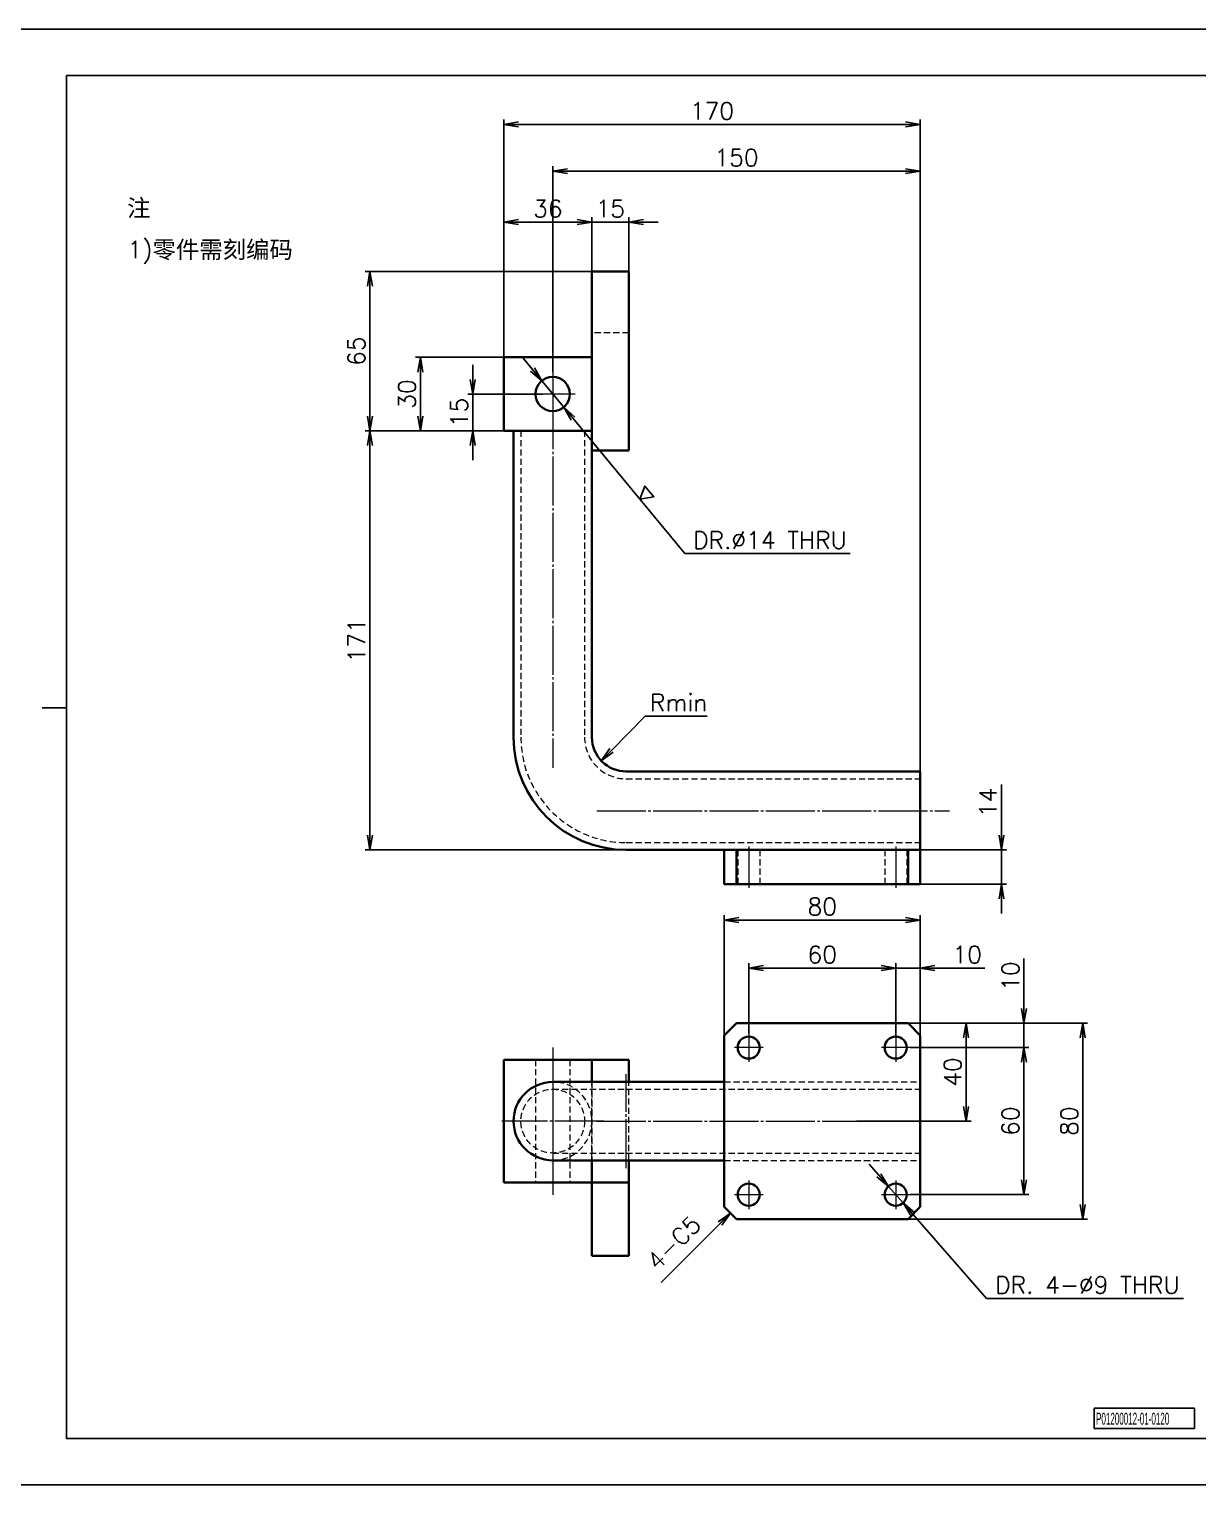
# Model space of a CAD drawing. Header units: millimetres. Extents: x -10155 to 20189, y -25550 to -22580.
# Drawn here: x 13106 to 13583, y -25548 to -24954 of the extents above; entities that cross this region are included whole.
import ezdxf
from ezdxf.enums import TextEntityAlignment as Align

# ---------------------------------------------------------------- set-up
doc = ezdxf.new("R2010")
doc.units = ezdxf.units.MM
doc.linetypes.add('CENTER-HOKUTO', pattern=[23, 20, -1, 1, -1])
doc.linetypes.add('HIDDEN-HOKUTO', pattern=[3.8, 2.5, -1.3])
doc.layers.add('AM_7', color=2, linetype='CENTER-HOKUTO', lineweight=30)
doc.layers.add('AM_HID', color=1, linetype='HIDDEN-HOKUTO', lineweight=25)
doc.layers.add('title_frame', color=7, linetype='Continuous')
doc.layers.add('word_dim', color=253, linetype='Continuous')
doc.styles.add('MX_NOTE_STANDARD', font='txt.shx', dxfattribs={"bigfont": 'bigfont.shx'})
doc.styles.get("Standard").update_dxf_attribs({"font": 'romans.shx', "bigfont": 'bigfont.shx'})
doc.dimstyles.new('HKT 1-2', dxfattribs={"dimscale": 2, "dimtxt": 3.5, "dimasz": 3, "dimexe": 1, "dimexo": 0, "dimgap": 1, "dimtad": 3, "dimdsep": 46, "dimtxsty": 'Standard', "dimblk1": 'OPEN', "dimblk2": 'OPEN', "dimsah": 1, "dimcen": 0, "dimclrd": 256, "dimclre": 256, "dimclrt": 3, "dimazin": 2, "dimtfac": 1, "dimtmove": 0, "dimatfit": 3, "dimldrblk": 'OPEN', "dimfxl": 0, "dimtolj": 1, "dimlwd": 25, "dimlwe": 25, "dimarcsym": 0})
doc.dimstyles.new('HKT 1-2$3', dxfattribs={"dimscale": 2, "dimtxt": 3.5, "dimasz": 3, "dimexe": 1, "dimexo": 0, "dimgap": 1, "dimtad": 3, "dimtoh": 1, "dimdsep": 46, "dimtxsty": 'Standard', "dimblk1": 'OPEN', "dimblk2": 'OPEN', "dimsah": 1, "dimcen": 0, "dimclrd": 256, "dimclre": 256, "dimclrt": 3, "dimazin": 2, "dimtfac": 1, "dimtmove": 0, "dimatfit": 3, "dimldrblk": 'OPEN', "dimfxl": 0, "dimtolj": 1, "dimlwd": 25, "dimlwe": 25, "dimarcsym": 0})
doc.dimstyles.new('HKT 1-2$4', dxfattribs={"dimscale": 2, "dimtxt": 3.5, "dimasz": 3, "dimexe": 1, "dimexo": 0, "dimgap": 1, "dimtad": 3, "dimtoh": 1, "dimdsep": 46, "dimtxsty": 'Standard', "dimblk1": 'OPEN', "dimblk2": 'OPEN', "dimsah": 1, "dimcen": 0, "dimclrd": 256, "dimclre": 256, "dimclrt": 3, "dimazin": 2, "dimtfac": 1, "dimtmove": 0, "dimatfit": 3, "dimldrblk": 'OPEN', "dimfxl": 0, "dimtolj": 1, "dimlwd": 25, "dimlwe": 25, "dimarcsym": 0})

# ---------------------------------------------------------------- blocks, each defined once
blk = doc.blocks.new('_Open')
at = {"color": 0, "lineweight": -2}
for p, q in [((-1, 0.167), (0, 0)), ((-1, -0.167), (0, 0)), ((0, 0), (-1, 0))]:
    blk.add_line(p, q, dxfattribs=at)
blk = doc.blocks.new('*D614')
at = {"layer": 'DEFPOINTS', "color": 0, "ltscale": 2}
for p in [(13469.49, -25288.6), (13502.66, -25288.6), (13469.49, -25302.6)]:
    blk.add_point(p, dxfattribs=at)
at = {"layer": 'word_dim', "lineweight": 25, "ltscale": 2}
for p, q in [((13502.66, -25282.6), (13502.66, -25261.93)), ((13469.49, -25288.6), (13504.66, -25288.6)), ((13502.66, -25302.6), (13502.66, -25288.6)), ((13469.49, -25302.6), (13504.66, -25302.6)), ((13502.66, -25308.6), (13502.66, -25314.6))]:
    blk.add_line(p, q, dxfattribs=at)
at = {"layer": 'word_dim', "lineweight": 25, "ltscale": 2, "xscale": 6, "yscale": 6, "zscale": 6}
for p, rotation in [((13502.66, -25288.6), 270), ((13502.66, -25302.6), 90)]:
    blk.add_blockref('_Open', p, dxfattribs=dict(at, rotation=rotation))
at = {"layer": 'word_dim', "color": 3, "ltscale": 2, "insert": (13497.16, -25269.26), "char_height": 7, "attachment_point": 5, "rotation": 90}
blk.add_mtext('\\A1;14', dxfattribs=at)
blk = doc.blocks.new('*D615')
at = {"layer": 'DEFPOINTS', "color": 0, "ltscale": 2}
for p in [(13319.49, -25011.64), (13319.49, -25093.5), (13469.49, -25256.6)]:
    blk.add_point(p, dxfattribs=at)
at = {"layer": 'word_dim', "lineweight": 25, "ltscale": 2}
for p, q in [((13319.49, -25093.5), (13319.49, -25009.64)), ((13463.49, -25011.64), (13325.49, -25011.64)), ((13469.49, -25256.6), (13469.49, -25009.64))]:
    blk.add_line(p, q, dxfattribs=at)
at = {"layer": 'word_dim', "lineweight": 25, "ltscale": 2, "xscale": 6, "yscale": 6, "zscale": 6, "rotation": 180}
blk.add_blockref('_Open', (13319.49, -25011.64), dxfattribs=at)
at = {"layer": 'word_dim', "lineweight": 25, "ltscale": 2, "xscale": 6, "yscale": 6, "zscale": 6}
blk.add_blockref('_Open', (13469.49, -25011.64), dxfattribs=at)
at = {"layer": 'word_dim', "color": 3, "ltscale": 2, "insert": (13394.49, -25006.14), "char_height": 7, "attachment_point": 5}
blk.add_mtext('\\A1;150', dxfattribs=at)
blk = doc.blocks.new('*D616')
at = {"layer": 'DEFPOINTS', "color": 0, "ltscale": 2}
for p in [(13469.49, -24992.57), (13299.49, -25087.6), (13469.49, -25288.6)]:
    blk.add_point(p, dxfattribs=at)
at = {"layer": 'word_dim', "lineweight": 25, "ltscale": 2}
for p, q in [((13299.49, -25087.6), (13299.49, -24990.57)), ((13305.49, -24992.57), (13463.49, -24992.57)), ((13469.49, -25288.6), (13469.49, -24990.57))]:
    blk.add_line(p, q, dxfattribs=at)
at = {"layer": 'word_dim', "lineweight": 25, "ltscale": 2, "xscale": 6, "yscale": 6, "zscale": 6, "rotation": 180}
blk.add_blockref('_Open', (13299.49, -24992.57), dxfattribs=at)
at = {"layer": 'word_dim', "lineweight": 25, "ltscale": 2, "xscale": 6, "yscale": 6, "zscale": 6}
blk.add_blockref('_Open', (13469.49, -24992.57), dxfattribs=at)
at = {"layer": 'word_dim', "color": 3, "ltscale": 2, "insert": (13384.49, -24987.07), "char_height": 7, "attachment_point": 5}
blk.add_mtext('\\A1;170', dxfattribs=at)
blk = doc.blocks.new('*D617')
at = {"layer": 'DEFPOINTS', "color": 0, "ltscale": 2}
for p in [(13335.49, -25032.43), (13335.49, -25052.6), (13299.49, -25087.6)]:
    blk.add_point(p, dxfattribs=at)
at = {"layer": 'word_dim', "lineweight": 25, "ltscale": 2}
for p, q in [((13299.49, -25087.6), (13299.49, -25030.43)), ((13335.49, -25052.6), (13335.49, -25030.43)), ((13305.49, -25032.43), (13329.49, -25032.43))]:
    blk.add_line(p, q, dxfattribs=at)
at = {"layer": 'word_dim', "lineweight": 25, "ltscale": 2, "xscale": 6, "yscale": 6, "zscale": 6, "rotation": 180}
blk.add_blockref('_Open', (13299.49, -25032.43), dxfattribs=at)
at = {"layer": 'word_dim', "lineweight": 25, "ltscale": 2, "xscale": 6, "yscale": 6, "zscale": 6}
blk.add_blockref('_Open', (13335.49, -25032.43), dxfattribs=at)
at = {"layer": 'word_dim', "color": 3, "ltscale": 2, "insert": (13317.49, -25026.93), "char_height": 7, "attachment_point": 5}
blk.add_mtext('\\A1;36', dxfattribs=at)
blk = doc.blocks.new('*D618')
at = {"layer": 'DEFPOINTS', "color": 0, "ltscale": 2}
for p in [(13350.49, -25032.43), (13335.49, -25052.6), (13350.49, -25052.6)]:
    blk.add_point(p, dxfattribs=at)
at = {"layer": 'word_dim', "lineweight": 25, "ltscale": 2}
for p, q in [((13335.49, -25052.6), (13335.49, -25030.43)), ((13350.49, -25052.6), (13350.49, -25030.43)), ((13329.49, -25032.43), (13323.49, -25032.43)), ((13335.49, -25032.43), (13350.49, -25032.43)), ((13356.49, -25032.43), (13362.49, -25032.43))]:
    blk.add_line(p, q, dxfattribs=at)
at = {"layer": 'word_dim', "lineweight": 25, "ltscale": 2, "xscale": 6, "yscale": 6, "zscale": 6}
blk.add_blockref('_Open', (13335.49, -25032.43), dxfattribs=at)
at = {"layer": 'word_dim', "lineweight": 25, "ltscale": 2, "xscale": 6, "yscale": 6, "zscale": 6, "rotation": 180}
blk.add_blockref('_Open', (13350.49, -25032.43), dxfattribs=at)
at = {"layer": 'word_dim', "color": 3, "ltscale": 2, "insert": (13342.99, -25026.93), "char_height": 7, "attachment_point": 5}
blk.add_mtext('\\A1;15', dxfattribs=at)
blk = doc.blocks.new('*D619')
at = {"layer": 'DEFPOINTS', "color": 0, "ltscale": 2}
for p in [(13335.49, -25052.6), (13244.89, -25117.6), (13304.49, -25117.6)]:
    blk.add_point(p, dxfattribs=at)
at = {"layer": 'word_dim', "lineweight": 25, "ltscale": 2}
for p, q in [((13335.49, -25052.6), (13242.89, -25052.6)), ((13244.89, -25058.6), (13244.89, -25111.6)), ((13304.49, -25117.6), (13242.89, -25117.6))]:
    blk.add_line(p, q, dxfattribs=at)
at = {"layer": 'word_dim', "lineweight": 25, "ltscale": 2, "xscale": 6, "yscale": 6, "zscale": 6}
for p, rotation in [((13244.89, -25052.6), 90), ((13244.89, -25117.6), 270)]:
    blk.add_blockref('_Open', p, dxfattribs=dict(at, rotation=rotation))
at = {"layer": 'word_dim', "color": 3, "ltscale": 2, "insert": (13239.39, -25085.1), "char_height": 7, "attachment_point": 5, "rotation": 90}
blk.add_mtext('\\A1;65', dxfattribs=at)
blk = doc.blocks.new('*D620')
at = {"layer": 'DEFPOINTS', "color": 0, "ltscale": 2}
for p in [(13315.39, -25102.6), (13286.81, -25117.6), (13304.49, -25117.6)]:
    blk.add_point(p, dxfattribs=at)
at = {"layer": 'word_dim', "lineweight": 25, "ltscale": 2}
for p, q in [((13286.81, -25096.6), (13286.81, -25090.6)), ((13315.39, -25102.6), (13284.81, -25102.6)), ((13286.81, -25102.6), (13286.81, -25117.6)), ((13304.49, -25117.6), (13284.81, -25117.6)), ((13286.81, -25123.6), (13286.81, -25129.6))]:
    blk.add_line(p, q, dxfattribs=at)
at = {"layer": 'word_dim', "lineweight": 25, "ltscale": 2, "xscale": 6, "yscale": 6, "zscale": 6}
for p, rotation in [((13286.81, -25102.6), 270), ((13286.81, -25117.6), 90)]:
    blk.add_blockref('_Open', p, dxfattribs=dict(at, rotation=rotation))
at = {"layer": 'word_dim', "color": 3, "ltscale": 2, "insert": (13281.31, -25110.1), "char_height": 7, "attachment_point": 5, "rotation": 90}
blk.add_mtext('\\A1;15', dxfattribs=at)
blk = doc.blocks.new('*D621')
at = {"layer": 'DEFPOINTS', "color": 0, "ltscale": 2}
for p in [(13304.49, -25087.6), (13265.48, -25117.6), (13304.49, -25117.6)]:
    blk.add_point(p, dxfattribs=at)
at = {"layer": 'word_dim', "lineweight": 25, "ltscale": 2}
for p, q in [((13304.49, -25087.6), (13263.48, -25087.6)), ((13265.48, -25093.6), (13265.48, -25111.6)), ((13304.49, -25117.6), (13263.48, -25117.6))]:
    blk.add_line(p, q, dxfattribs=at)
at = {"layer": 'word_dim', "lineweight": 25, "ltscale": 2, "xscale": 6, "yscale": 6, "zscale": 6}
for p, rotation in [((13265.48, -25087.6), 90), ((13265.48, -25117.6), 270)]:
    blk.add_blockref('_Open', p, dxfattribs=dict(at, rotation=rotation))
at = {"layer": 'word_dim', "color": 3, "ltscale": 2, "insert": (13259.98, -25102.6), "char_height": 7, "attachment_point": 5, "rotation": 90}
blk.add_mtext('\\A1;30', dxfattribs=at)
blk = doc.blocks.new('*D622')
at = {"layer": 'DEFPOINTS', "color": 0, "ltscale": 2}
for p in [(13244.89, -25117.6), (13304.49, -25117.6), (13344.49, -25288.6)]:
    blk.add_point(p, dxfattribs=at)
at = {"layer": 'word_dim', "lineweight": 25, "ltscale": 2}
for p, q in [((13304.49, -25117.6), (13242.89, -25117.6)), ((13244.89, -25282.6), (13244.89, -25123.6)), ((13344.49, -25288.6), (13242.89, -25288.6))]:
    blk.add_line(p, q, dxfattribs=at)
at = {"layer": 'word_dim', "lineweight": 25, "ltscale": 2, "xscale": 6, "yscale": 6, "zscale": 6}
for p, rotation in [((13244.89, -25117.6), 90), ((13244.89, -25288.6), 270)]:
    blk.add_blockref('_Open', p, dxfattribs=dict(at, rotation=rotation))
at = {"layer": 'word_dim', "color": 3, "ltscale": 2, "insert": (13239.39, -25203.1), "char_height": 7, "attachment_point": 5, "rotation": 90}
blk.add_mtext('\\A1;171', dxfattribs=at)
blk = doc.blocks.new('*D623')
at = {"layer": 'DEFPOINTS', "color": 0, "ltscale": 2}
for p in [(13315.03, -25097.21), (13323.95, -25107.99)]:
    blk.add_point(p, dxfattribs=at)
at = {"layer": 'word_dim', "lineweight": 25, "ltscale": 2}
for p, q in [((13311.2, -25092.58), (13307.37, -25087.96)), ((13315.03, -25097.21), (13323.95, -25107.99)), ((13373.39, -25167.69), (13327.78, -25112.61)), ((13440.93, -25167.69), (13373.39, -25167.69))]:
    blk.add_line(p, q, dxfattribs=at)
at = {"layer": 'word_dim', "lineweight": 25, "ltscale": 2, "xscale": 6, "yscale": 6, "zscale": 6}
for p, rotation in [((13315.03, -25097.21), 309.6285558874571), ((13323.95, -25107.99), 129.6285558874571)]:
    blk.add_blockref('_Open', p, dxfattribs=dict(at, rotation=rotation))
at = {"layer": 'word_dim', "color": 3, "ltscale": 2, "insert": (13408.16, -25162.19), "char_height": 7, "attachment_point": 5}
blk.add_mtext('\\A1;{\\Fromans,bigfont|c134;DR.}∅14{\\Fromans,bigfont|c134; THRU}', dxfattribs=at)
blk = doc.blocks.new('*D624')
at = {"layer": 'DEFPOINTS', "color": 0, "ltscale": 2}
for p in [(13342.04, -25249.39), (13339.23, -25252.24)]:
    blk.add_point(p, dxfattribs=at)
at = {"layer": 'word_dim', "lineweight": 25, "ltscale": 2}
for p, q in [((13357.22, -25234.01), (13343.45, -25247.97)), ((13382.56, -25234.01), (13357.22, -25234.01))]:
    blk.add_line(p, q, dxfattribs=at)
at = {"layer": 'word_dim', "lineweight": 25, "ltscale": 2, "xscale": 6, "yscale": 6, "zscale": 6, "rotation": 225.3665463565834}
blk.add_blockref('_Open', (13339.23, -25252.24), dxfattribs=at)
at = {"layer": 'word_dim', "color": 3, "ltscale": 2, "insert": (13370.89, -25228.51), "char_height": 7, "attachment_point": 5}
blk.add_mtext('\\A1;{\\Fromans,bigfont|c134;Rmin}', dxfattribs=at)
blk = doc.blocks.new('*D625')
at = {"layer": 'DEFPOINTS', "color": 0, "ltscale": 2}
for p in [(13459.49, -25336.8), (13459.49, -25364.76), (13469.49, -25364.26)]:
    blk.add_point(p, dxfattribs=at)
at = {"layer": 'word_dim', "lineweight": 25, "ltscale": 2}
for p, q in [((13453.49, -25336.8), (13447.49, -25336.8)), ((13459.49, -25364.76), (13459.49, -25334.8)), ((13459.49, -25336.8), (13469.49, -25336.8)), ((13469.49, -25364.26), (13469.49, -25334.8)), ((13475.49, -25336.8), (13495.82, -25336.8))]:
    blk.add_line(p, q, dxfattribs=at)
at = {"layer": 'word_dim', "lineweight": 25, "ltscale": 2, "xscale": 6, "yscale": 6, "zscale": 6}
blk.add_blockref('_Open', (13459.49, -25336.8), dxfattribs=at)
at = {"layer": 'word_dim', "lineweight": 25, "ltscale": 2, "xscale": 6, "yscale": 6, "zscale": 6, "rotation": 180}
blk.add_blockref('_Open', (13469.49, -25336.8), dxfattribs=at)
at = {"layer": 'word_dim', "color": 3, "ltscale": 2, "insert": (13488.66, -25331.3), "char_height": 7, "attachment_point": 5}
blk.add_mtext('\\A1;10', dxfattribs=at)
blk = doc.blocks.new('*D626')
at = {"layer": 'DEFPOINTS', "color": 0, "ltscale": 2}
for p in [(13399.49, -25336.8), (13399.49, -25363.41), (13459.49, -25364.76)]:
    blk.add_point(p, dxfattribs=at)
at = {"layer": 'word_dim', "lineweight": 25, "ltscale": 2}
for p, q in [((13399.49, -25363.41), (13399.49, -25334.8)), ((13453.49, -25336.8), (13405.49, -25336.8)), ((13459.49, -25364.76), (13459.49, -25334.8))]:
    blk.add_line(p, q, dxfattribs=at)
at = {"layer": 'word_dim', "lineweight": 25, "ltscale": 2, "xscale": 6, "yscale": 6, "zscale": 6, "rotation": 180}
blk.add_blockref('_Open', (13399.49, -25336.8), dxfattribs=at)
at = {"layer": 'word_dim', "lineweight": 25, "ltscale": 2, "xscale": 6, "yscale": 6, "zscale": 6}
blk.add_blockref('_Open', (13459.49, -25336.8), dxfattribs=at)
at = {"layer": 'word_dim', "color": 3, "ltscale": 2, "insert": (13429.49, -25331.3), "char_height": 7, "attachment_point": 5}
blk.add_mtext('\\A1;60', dxfattribs=at)
blk = doc.blocks.new('*D627')
at = {"layer": 'DEFPOINTS', "color": 0, "ltscale": 2}
for p in [(13464.49, -25359.26), (13511.82, -25359.26), (13465.34, -25369.26)]:
    blk.add_point(p, dxfattribs=at)
at = {"layer": 'word_dim', "lineweight": 25, "ltscale": 2}
for p, q in [((13511.82, -25353.26), (13511.82, -25332.93)), ((13464.49, -25359.26), (13513.82, -25359.26)), ((13511.82, -25369.26), (13511.82, -25359.26)), ((13465.34, -25369.26), (13513.82, -25369.26)), ((13511.82, -25375.26), (13511.82, -25381.26))]:
    blk.add_line(p, q, dxfattribs=at)
at = {"layer": 'word_dim', "lineweight": 25, "ltscale": 2, "xscale": 6, "yscale": 6, "zscale": 6}
for p, rotation in [((13511.82, -25359.26), 270), ((13511.82, -25369.26), 90)]:
    blk.add_blockref('_Open', p, dxfattribs=dict(at, rotation=rotation))
at = {"layer": 'word_dim', "color": 3, "ltscale": 2, "insert": (13506.32, -25340.1), "char_height": 7, "attachment_point": 5, "rotation": 90}
blk.add_mtext('\\A1;10', dxfattribs=at)
blk = doc.blocks.new('*D628')
at = {"layer": 'DEFPOINTS', "color": 0, "ltscale": 2}
for p in [(13465.34, -25369.26), (13465.34, -25429.26), (13511.82, -25429.26)]:
    blk.add_point(p, dxfattribs=at)
at = {"layer": 'word_dim', "lineweight": 25, "ltscale": 2}
for p, q in [((13465.34, -25369.26), (13513.82, -25369.26)), ((13511.82, -25375.26), (13511.82, -25423.26)), ((13465.34, -25429.26), (13513.82, -25429.26))]:
    blk.add_line(p, q, dxfattribs=at)
at = {"layer": 'word_dim', "lineweight": 25, "ltscale": 2, "xscale": 6, "yscale": 6, "zscale": 6}
for p, rotation in [((13511.82, -25369.26), 90), ((13511.82, -25429.26), 270)]:
    blk.add_blockref('_Open', p, dxfattribs=dict(at, rotation=rotation))
at = {"layer": 'word_dim', "color": 3, "ltscale": 2, "insert": (13506.32, -25399.26), "char_height": 7, "attachment_point": 5, "rotation": 90}
blk.add_mtext('\\A1;60', dxfattribs=at)
blk = doc.blocks.new('*D629')
at = {"layer": 'DEFPOINTS', "color": 0, "ltscale": 2}
for p in [(13464.49, -25359.26), (13535.82, -25359.26), (13464.49, -25439.26)]:
    blk.add_point(p, dxfattribs=at)
at = {"layer": 'word_dim', "lineweight": 25, "ltscale": 2}
for p, q in [((13464.49, -25359.26), (13537.82, -25359.26)), ((13535.82, -25433.26), (13535.82, -25365.26)), ((13464.49, -25439.26), (13537.82, -25439.26))]:
    blk.add_line(p, q, dxfattribs=at)
at = {"layer": 'word_dim', "lineweight": 25, "ltscale": 2, "xscale": 6, "yscale": 6, "zscale": 6}
for p, rotation in [((13535.82, -25359.26), 90), ((13535.82, -25439.26), 270)]:
    blk.add_blockref('_Open', p, dxfattribs=dict(at, rotation=rotation))
at = {"layer": 'word_dim', "color": 3, "ltscale": 2, "insert": (13530.32, -25399.26), "char_height": 7, "attachment_point": 5, "rotation": 90}
blk.add_mtext('\\A1;80', dxfattribs=at)
blk = doc.blocks.new('*D630')
at = {"layer": 'DEFPOINTS', "color": 0, "ltscale": 2}
for p in [(13389.49, -25317.21), (13389.49, -25364.26), (13469.49, -25364.26)]:
    blk.add_point(p, dxfattribs=at)
at = {"layer": 'word_dim', "lineweight": 25, "ltscale": 2}
for p, q in [((13389.49, -25364.26), (13389.49, -25315.21)), ((13469.49, -25364.26), (13469.49, -25315.21)), ((13463.49, -25317.21), (13395.49, -25317.21))]:
    blk.add_line(p, q, dxfattribs=at)
at = {"layer": 'word_dim', "lineweight": 25, "ltscale": 2, "xscale": 6, "yscale": 6, "zscale": 6, "rotation": 180}
blk.add_blockref('_Open', (13389.49, -25317.21), dxfattribs=at)
at = {"layer": 'word_dim', "lineweight": 25, "ltscale": 2, "xscale": 6, "yscale": 6, "zscale": 6}
blk.add_blockref('_Open', (13469.49, -25317.21), dxfattribs=at)
at = {"layer": 'word_dim', "color": 3, "ltscale": 2, "insert": (13429.49, -25311.71), "char_height": 7, "attachment_point": 5}
blk.add_mtext('\\A1;80', dxfattribs=at)
blk = doc.blocks.new('*D631')
at = {"layer": 'DEFPOINTS', "color": 0, "ltscale": 2}
for p in [(13464.49, -25359.26), (13488.21, -25359.26), (13443.49, -25399.26)]:
    blk.add_point(p, dxfattribs=at)
at = {"layer": 'word_dim', "lineweight": 25, "ltscale": 2}
for p, q in [((13464.49, -25359.26), (13490.21, -25359.26)), ((13488.21, -25393.26), (13488.21, -25365.26)), ((13443.49, -25399.26), (13490.21, -25399.26))]:
    blk.add_line(p, q, dxfattribs=at)
at = {"layer": 'word_dim', "lineweight": 25, "ltscale": 2, "xscale": 6, "yscale": 6, "zscale": 6}
for p, rotation in [((13488.21, -25359.26), 90), ((13488.21, -25399.26), 270)]:
    blk.add_blockref('_Open', p, dxfattribs=dict(at, rotation=rotation))
at = {"layer": 'word_dim', "color": 3, "ltscale": 2, "insert": (13482.71, -25379.26), "char_height": 7, "attachment_point": 5, "rotation": 90}
blk.add_mtext('\\A1;40', dxfattribs=at)
blk = doc.blocks.new('*D632')
at = {"layer": 'DEFPOINTS', "color": 0}
for p in [(13456.53, -25425.88), (13462.45, -25432.65)]:
    blk.add_point(p, dxfattribs=at)
at = {"layer": 'word_dim', "lineweight": 25}
for p, q in [((13452.58, -25421.36), (13448.63, -25416.84)), ((13456.53, -25425.88), (13462.45, -25432.65)), ((13496.51, -25471.63), (13466.4, -25437.17)), ((13576.91, -25471.63), (13496.51, -25471.63))]:
    blk.add_line(p, q, dxfattribs=at)
at = {"layer": 'word_dim', "lineweight": 25, "xscale": 6, "yscale": 6, "zscale": 6}
for p, rotation in [((13456.53, -25425.88), 311.1500829247224), ((13462.45, -25432.65), 131.1500829247224)]:
    blk.add_blockref('_Open', p, dxfattribs=dict(at, rotation=rotation))
at = {"layer": 'word_dim', "color": 3, "insert": (13537.71, -25466.13), "char_height": 7, "attachment_point": 5}
blk.add_mtext('\\A1;DR. {\\Fromans,bigfont|c134;4}-{\\Fromans,bigfont|c134;∅9} THRU ', dxfattribs=at)

msp = doc.modelspace()

# ---------------------------------------------------------------- linework, layer by layer
at = {"color": 7, "lineweight": 35}
for p, q in [((13335.489, -25125.597), (13335.489, -25052.597)), ((13350.489, -25125.597), (13350.489, -25052.597)), ((13299.489, -25087.597), (13299.489, -25117.597)), ((13299.489, -25087.597), (13335.489, -25087.597)), ((13335.489, -25117.597), (13335.489, -25087.597)), ((13335.489, -25117.597), (13299.489, -25117.597)), ((13303.489, -25117.597), (13303.489, -25242.597)), ((13335.489, -25125.597), (13335.489, -25242.597)), ((13349.489, -25256.597), (13469.489, -25256.597)), ((13349.489, -25288.597), (13469.489, -25288.597)), ((13464.489, -25288.597), (13394.489, -25288.597)), ((13464.489, -25302.597), (13394.489, -25302.597)), ((13464.489, -25359.264), (13394.489, -25359.264)), ((13389.489, -25434.264), (13389.489, -25364.264)), ((13469.489, -25364.264), (13469.489, -25434.264)), ((13335.489, -25374.264), (13299.489, -25374.264)), ((13299.489, -25374.264), (13299.489, -25424.264)), ((13319.489, -25383.264), (13349.489, -25383.264)), ((13349.489, -25383.264), (13389.489, -25383.264)), ((13319.489, -25415.264), (13349.489, -25415.264)), ((13349.489, -25415.264), (13389.489, -25415.264)), ((13335.489, -25424.264), (13299.489, -25424.264)), ((13335.489, -25454.264), (13335.489, -25424.264)), ((13350.489, -25454.264), (13350.489, -25424.264)), ((13394.489, -25439.264), (13464.489, -25439.264))]:
    msp.add_line(p, q, dxfattribs=at)
at = {"color": 7, "lineweight": 35, "ltscale": 0.375}
for p, q in [((13350.489, -25052.597), (13335.489, -25052.597)), ((13350.489, -25125.597), (13335.489, -25125.597)), ((13350.489, -25374.264), (13335.489, -25374.264)), ((13350.489, -25424.264), (13335.489, -25424.264)), ((13350.489, -25454.264), (13335.489, -25454.264))]:
    msp.add_line(p, q, dxfattribs=at)
at = {"color": 7, "lineweight": 35, "ltscale": 0.4}
for p, q in [((13469.489, -25272.597), (13469.489, -25256.597)), ((13469.489, -25288.597), (13469.489, -25272.597))]:
    msp.add_line(p, q, dxfattribs=at)
at = {"color": 7, "lineweight": 35, "ltscale": 0.125}
for p, q in [((13389.489, -25288.597), (13394.489, -25288.597)), ((13469.489, -25288.597), (13464.489, -25288.597)), ((13389.489, -25302.597), (13394.489, -25302.597)), ((13469.489, -25302.597), (13464.489, -25302.597))]:
    msp.add_line(p, q, dxfattribs=at)
at = {"color": 7, "lineweight": 35, "ltscale": 0.35}
for p, q in [((13389.489, -25288.597), (13389.489, -25302.597)), ((13394.489, -25288.597), (13394.489, -25302.597)), ((13464.489, -25302.597), (13464.489, -25288.597)), ((13469.489, -25302.597), (13469.489, -25288.597))]:
    msp.add_line(p, q, dxfattribs=at)
at = {"color": 7, "lineweight": 35, "ltscale": 0.176777}
for p, q in [((13389.489, -25364.264), (13394.489, -25359.264)), ((13469.489, -25364.264), (13464.489, -25359.264)), ((13389.489, -25434.264), (13394.489, -25439.264)), ((13469.489, -25434.264), (13464.489, -25439.264))]:
    msp.add_line(p, q, dxfattribs=at)
at = {"color": 7, "lineweight": 35, "ltscale": 0.225003}
for p, q in [((13335.489, -25374.264), (13335.489, -25383.265)), ((13335.489, -25383.265), (13335.489, -25374.264)), ((13350.489, -25383.265), (13350.489, -25374.264))]:
    msp.add_line(p, q, dxfattribs=at)
at = {"color": 7, "lineweight": 35, "ltscale": 0.224997}
for p, q in [((13335.489, -25415.265), (13335.489, -25424.264)), ((13335.489, -25424.264), (13335.489, -25415.265)), ((13350.489, -25424.264), (13350.489, -25415.265))]:
    msp.add_line(p, q, dxfattribs=at)
at = {"color": 7, "lineweight": 35}
for centre, radius in [((13319.489, -25102.597), 7), ((13399.489, -25369.264), 4.5), ((13459.489, -25369.264), 4.5), ((13399.489, -25429.264), 4.5), ((13459.489, -25429.264), 4.5)]:
    msp.add_circle(centre, radius, dxfattribs=at)
for centre, radius, start in [((13349.489, -25242.597), 46, 180.000005), ((13349.489, -25242.597), 14, 180.000005), ((13319.489, -25399.264), 16, 90.000003)]:
    msp.add_arc(centre, radius, start, 269.999997, dxfattribs=at)
at = {"layer": 'AM_7', "lineweight": 13}
for p, q in [((13319.489, -25093.497), (13319.489, -25111.697)), ((13328.59, -25102.597), (13310.39, -25102.597)), ((13319.489, -25105.097), (13319.489, -25255.098)), ((13337.489, -25272.597), (13481.489, -25272.597)), ((13399.489, -25287.197), (13399.489, -25303.998)), ((13459.489, -25287.197), (13459.489, -25303.998)), ((13399.489, -25363.415), (13399.489, -25375.115)), ((13459.489, -25363.415), (13459.489, -25375.115)), ((13319.489, -25369.264), (13319.489, -25429.265)), ((13405.34, -25369.264), (13393.64, -25369.264)), ((13465.34, -25369.264), (13453.64, -25369.264)), ((13319.489, -25378.465), (13319.489, -25420.065)), ((13349.489, -25418.465), (13349.489, -25380.065)), ((13340.289, -25399.264), (13298.69, -25399.264)), ((13337.489, -25399.264), (13481.489, -25399.264)), ((13399.489, -25423.415), (13399.489, -25435.115)), ((13459.489, -25423.415), (13459.489, -25435.115)), ((13405.34, -25429.264), (13393.64, -25429.264)), ((13465.34, -25429.264), (13453.64, -25429.264))]:
    msp.add_line(p, q, dxfattribs=at)
at = {"layer": 'AM_HID', "color": 1, "lineweight": 13}
for p, q in [((13350.489, -25077.597), (13335.489, -25077.597)), ((13303.489, -25117.597), (13319.489, -25117.597)), ((13306.489, -25117.597), (13306.489, -25242.597)), ((13319.489, -25117.597), (13335.489, -25117.597)), ((13332.489, -25117.597), (13332.489, -25242.597)), ((13335.489, -25117.597), (13335.489, -25125.597)), ((13349.489, -25259.597), (13469.489, -25259.597)), ((13349.489, -25285.597), (13469.489, -25285.597)), ((13394.489, -25302.597), (13394.489, -25288.597)), ((13394.989, -25288.597), (13394.989, -25302.597)), ((13394.989, -25288.597), (13394.989, -25302.597)), ((13403.989, -25288.597), (13403.989, -25302.597)), ((13403.989, -25288.597), (13403.989, -25302.597)), ((13454.989, -25288.597), (13454.989, -25302.597)), ((13454.989, -25288.597), (13454.989, -25302.597)), ((13463.989, -25288.597), (13463.989, -25302.597)), ((13463.989, -25288.597), (13463.989, -25302.597)), ((13464.489, -25288.597), (13464.489, -25302.597)), ((13312.489, -25374.264), (13312.489, -25424.264)), ((13326.489, -25374.264), (13326.489, -25424.264)), ((13319.489, -25386.264), (13349.489, -25386.264)), ((13335.489, -25383.265), (13335.489, -25415.265)), ((13335.489, -25415.265), (13335.489, -25383.265)), ((13349.489, -25386.264), (13469.489, -25386.264)), ((13350.489, -25415.265), (13350.489, -25383.265)), ((13389.489, -25383.264), (13469.489, -25383.264)), ((13469.489, -25415.264), (13469.489, -25383.264)), ((13319.489, -25412.264), (13349.489, -25412.264)), ((13349.489, -25412.264), (13469.489, -25412.264)), ((13389.489, -25415.264), (13469.489, -25415.264))]:
    msp.add_line(p, q, dxfattribs=at)
msp.add_circle((13319.489, -25399.264), 13, dxfattribs=at)
for centre, radius, start, end in [((13349.489, -25242.597), 43, 180.000005, 269.999997), ((13349.489, -25242.597), 17, 180.000005, 269.999997), ((13319.489, -25399.264), 16, 269.999997, 90.000003)]:
    msp.add_arc(centre, radius, start, end, dxfattribs=at)
at = {"layer": 'title_frame'}
for p, q in [((13111.087, -25230.679), (13121.087, -25230.679)), ((13540.427, -25516.318), (13581.483, -25516.318)), ((13540.427, -25524.719), (13540.427, -25516.318)), ((13581.483, -25516.318), (13581.483, -25524.719)), ((13919.787, -25528.754), (13537.787, -25528.754)), ((13581.483, -25524.719), (13540.427, -25524.719))]:
    msp.add_line(p, q, dxfattribs=at)
at = {"layer": 'title_frame', "color": 4}
msp.add_lwpolyline([(13940.437, -24953.679), (13100.437, -24953.679), (13100.437, -25547.679), (13940.437, -25547.679)], close=True, dxfattribs=at)
at = {"layer": 'title_frame'}
msp.add_lwpolyline([(13121.087, -24972.604), (13919.787, -24972.604), (13919.787, -25528.754), (13121.087, -25528.754)], close=True, dxfattribs=at)
at = {"layer": 'word_dim', "color": 3, "ltscale": 2}
msp.add_lwpolyline([(13355.046, -25145.534), (13357.058, -25140.116), (13360.745, -25144.567)], close=True, dxfattribs=at)

# ---------------------------------------------------------------- texts
at = {"ltscale": 2, "char_height": 7, "attachment_point": 1}
for s, insert, width in [('{\\fSimSun|b0|i0|c134|p2;\\C3;注}', (13145.769, -25023.146), 20.72938), ('{\\Fromans,bigfont|c134;\\C3;1)\\fSimSun|b0|i0|c134|p2;零件需刻编码}', (13145.922, -25040.138), 193.81227)]:
    msp.add_mtext(s, dxfattribs=dict(at, insert=insert, width=width))
at = {"layer": 'title_frame', "color": 3, "insert": (13541.254, -25518.231), "char_height": 4.9, "width": 8.2214, "attachment_point": 1, "style": 'MX_NOTE_STANDARD'}
msp.add_mtext('{\\f3 of 9 Barcode|b0|i0|c0|p82;\\W0.5;P01200012-01\\f3 of 9 Barcode|b0|i0|c134|p82;-0120}', dxfattribs=at)
at = {"layer": 'word_dim', "color": 3, "ltscale": 2}
msp.add_text('4-C5', height=7, rotation=45, dxfattribs=at).set_placement((13382.16, -25443.647), align=Align.BOTTOM_RIGHT)

# ---------------------------------------------------------------- dimensions: what is measured, and where the dimension line sits
at = {"layer": 'word_dim', "ltscale": 2}
for base, p1, p2, picture, middle in [((13469.489, -24992.567), (13299.489, -25087.597), (13469.489, -25288.597), '*D616', (13384.489, -24987.067)), ((13319.489, -25011.639), (13469.489, -25256.597), (13319.489, -25093.497), '*D615', (13394.489, -25006.139)), ((13335.489, -25032.426), (13299.489, -25087.597), (13335.489, -25052.597), '*D617', (13317.489, -25026.926)), ((13350.489, -25032.426), (13335.489, -25052.597), (13350.489, -25052.597), '*D618', (13342.989, -25026.926)), ((13389.489, -25317.214), (13469.489, -25364.264), (13389.489, -25364.264), '*D630', (13429.489, -25311.714)), ((13399.489, -25336.796), (13459.489, -25364.764), (13399.489, -25363.414), '*D626', (13429.489, -25331.296))]:
    dim = msp.add_linear_dim(base=base, p1=p1, p2=p2, dimstyle='HKT 1-2', dxfattribs=at)
    dim.commit()
    dim.dimension.update_dxf_attribs({"geometry": picture, "text_midpoint": middle})
for base, p1, p2, picture, middle in [((13244.887, -25117.597), (13335.489, -25052.597), (13304.489, -25117.597), '*D619', (13239.387, -25085.097)), ((13265.477, -25117.597), (13304.489, -25087.597), (13304.489, -25117.597), '*D621', (13259.977, -25102.597)), ((13244.887, -25117.597), (13344.489, -25288.597), (13304.489, -25117.597), '*D622', (13239.387, -25203.097)), ((13502.656, -25288.597), (13469.489, -25302.597), (13469.489, -25288.597), '*D614', (13497.156, -25269.264)), ((13511.817, -25359.264), (13465.338, -25369.264), (13464.489, -25359.264), '*D627', (13506.317, -25340.098)), ((13488.205, -25359.264), (13443.489, -25399.264), (13464.489, -25359.264), '*D631', (13482.705, -25379.264)), ((13535.825, -25359.264), (13464.489, -25439.264), (13464.489, -25359.264), '*D629', (13530.325, -25399.264)), ((13511.817, -25429.264), (13465.338, -25369.264), (13465.338, -25429.264), '*D628', (13506.317, -25399.264))]:
    dim = msp.add_linear_dim(base=base, p1=p1, p2=p2, angle=90, dimstyle='HKT 1-2', dxfattribs=at)
    dim.commit()
    dim.dimension.update_dxf_attribs({"geometry": picture, "text_midpoint": middle})
dim = msp.add_diameter_dim_2p(p1=(13315.025, -25097.206), p2=(13323.954, -25107.989), text='{\\Fromans,bigfont|c134;DR.}<>{\\Fromans,bigfont|c134; THRU}', dimstyle='HKT 1-2$3', dxfattribs=at)
dim.commit()
dim.dimension.update_dxf_attribs({"geometry": '*D623', "text_midpoint": (13408.16, -25167.69), "dimtype": 163})
dim = msp.add_linear_dim(base=(13286.808, -25117.597), p1=(13315.389, -25102.597), p2=(13304.489, -25117.597), angle=90, dimstyle='HKT 1-2', dxfattribs=at)
dim.commit()
dim.dimension.update_dxf_attribs({"geometry": '*D620', "text_midpoint": (13286.808, -25110.097), "dimtype": 160})
dim = msp.add_radius_dim(center=(13342.044, -25249.39), mpoint=(13339.233, -25252.236), text='{\\Fromans,bigfont|c134;Rmin}', dimstyle='HKT 1-2$4', override={"dimtmove": 1}, dxfattribs=at)
dim.commit()
dim.dimension.update_dxf_attribs({"geometry": '*D624', "text_midpoint": (13357.223, -25234.014), "dimtype": 164})
dim = msp.add_linear_dim(base=(13459.489, -25336.796), p1=(13469.489, -25364.264), p2=(13459.489, -25364.764), dimstyle='HKT 1-2', dxfattribs=at)
dim.commit()
dim.dimension.update_dxf_attribs({"geometry": '*D625', "text_midpoint": (13488.656, -25336.796), "dimtype": 160})
at = {"layer": 'word_dim'}
dim = msp.add_diameter_dim_2p(p1=(13456.529, -25425.876), p2=(13462.451, -25432.653), text='DR. {\\Fromans,bigfont|c134;4}-{\\Fromans,bigfont|c134;<>} THRU ', dimstyle='HKT 1-2$3', dxfattribs=at)
dim.commit()
dim.dimension.update_dxf_attribs({"geometry": '*D632', "text_midpoint": (13537.713, -25471.63), "dimtype": 163})

# ---------------------------------------------------------------- leaders
at = {"layer": 'word_dim', "ltscale": 2}
msp.add_leader([(13391.989, -25436.764), (13363.705, -25465.049)], dimstyle='HKT 1-2', dxfattribs=at)

doc.saveas('drawing.dxf')
